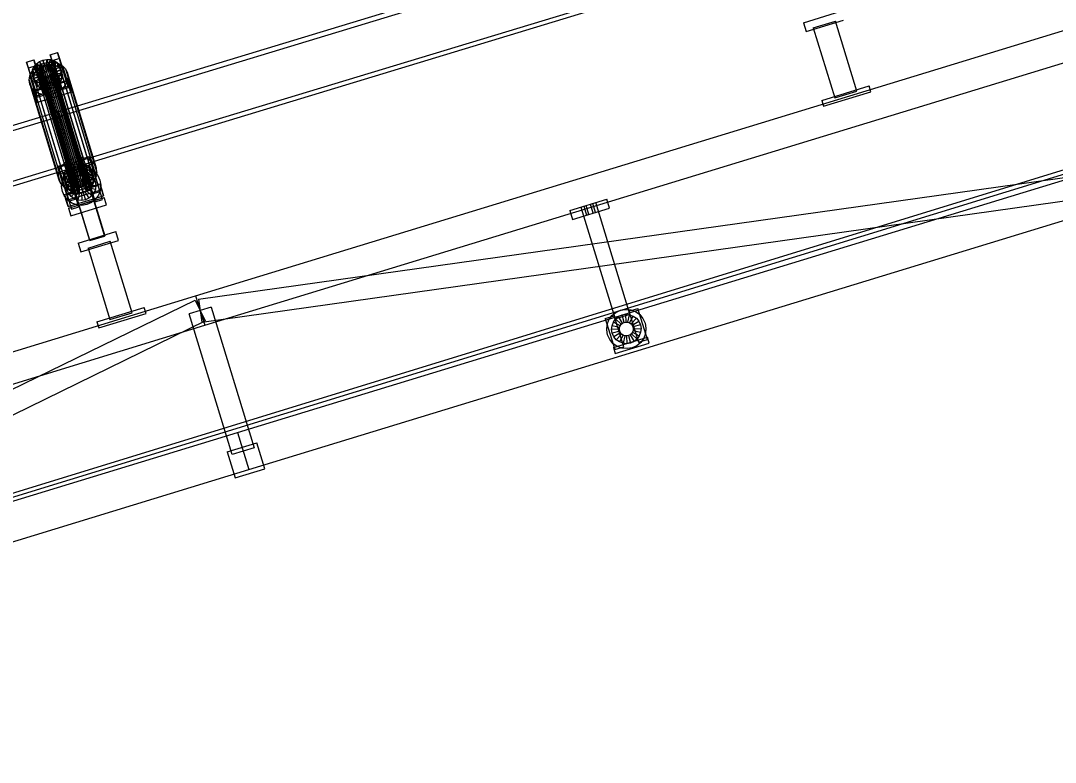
# Model space of a CAD drawing. Header units: millimetres. Extents: x -1970 to 34302, y -65268 to 6837.
# Drawn here: x 19881 to 21219, y 971 to 1930 of the extents above; entities that cross this region are included whole.
import ezdxf

# ---------------------------------------------------------------- set-up
doc = ezdxf.new("R2010")
doc.units = ezdxf.units.MM
doc.layers.add('COTAS_P', color=1, linetype='Continuous', lineweight=0)
doc.layers.add('lateral_C02', color=7, linetype='Continuous', lineweight=0)
doc.dimstyles.new('R19_100', dxfattribs={"dimtxt": 250, "dimasz": 150, "dimexe": 150, "dimexo": 80, "dimgap": 100, "dimtad": 1, "dimtih": 1, "dimtoh": 1, "dimdsep": 46, "dimcen": 0.09, "dimadec": 0, "dimazin": 0, "dimtfac": 1, "dimtdec": 4, "dimtofl": 0, "dimtmove": 0, "dimatfit": 3, "dimfxl": 1, "dimtolj": 1, "dimtzin": 0, "dimarcsym": 0})

# ---------------------------------------------------------------- blocks, each defined once
blk = doc.blocks.new('*D3')
at = {"layer": 'COTAS_P', "color": 0, "lineweight": -2, "transparency": 16777216}
for p, q in [((25334.8, 3271.6), (25051.3, 4199.2)), ((16158.2, 1324.5), (24951.7, 4011.9)), ((16254.4, 496.5), (15970.9, 1424.2))]:
    blk.add_line(p, q, dxfattribs=at)
at = {"layer": 'COTAS_P', "color": 0, "transparency": 16777216}
for points in [[(24944.4, 4035.8), (24959, 3988), (25095.1, 4055.8)], [(16150.9, 1348.5), (16165.5, 1300.6), (16014.7, 1280.7)]]:
    blk.add_solid(points, dxfattribs=at)
at = {"layer": 'Defpoints', "color": 0, "transparency": 16777216}
for p in [(25095.1, 4055.8), (25358.2, 3195.1), (16277.8, 420)]:
    blk.add_point(p, dxfattribs=at)

msp = doc.modelspace()

# ---------------------------------------------------------------- linework, layer by layer
at = {"layer": 'lateral_C02'}
for p, q in [((16335.427, 232.465), (25411.088, 3023.01)), ((16336.897, 227.686), (25412.557, 3018.231)), ((20868.033, 2097.526), (19930.334, 1812.705)), ((19932.078, 1806.964), (20869.777, 2091.785)), ((19950.338, 1746.847), (20888.037, 2031.668)), ((20889.781, 2025.927), (19952.082, 1741.106)), ((20893.255, 1927.651), (20941.837, 1942.498)), ((20893.255, 1927.651), (20896.763, 1916.175)), ((20896.763, 1916.175), (20945.345, 1931.022)), ((20906.124, 1921.127), (20934.814, 1929.895)), ((20962.543, 1839.163), (20934.814, 1929.895)), ((20107.498, 1574.717), (21255.102, 1925.435)), ((20906.124, 1921.127), (20933.852, 1830.396)), ((19919.452, 1886.216), (19929.015, 1889.138)), ((19929.015, 1889.138), (19931.349, 1881.455)), ((19940.538, 1851.545), (19929.015, 1889.138)), ((20119.188, 1536.463), (21266.793, 1887.182)), ((19888.849, 1876.863), (19898.412, 1879.786)), ((19891.183, 1869.18), (19888.849, 1876.863)), ((19888.849, 1876.863), (19900.372, 1839.27)), ((19898.412, 1879.786), (19900.746, 1872.102)), ((19909.935, 1842.193), (19898.412, 1879.786)), ((19898.547, 1871.034), (19901.585, 1874.549)), ((19899.861, 1869.174), (19905.111, 1872.951)), ((19901.585, 1874.549), (19905.512, 1877.375)), ((19908.446, 1869.228), (19901.585, 1874.549)), ((19901.585, 1874.549), (19903.585, 1867.963)), ((19905.111, 1872.951), (19911.19, 1875.55)), ((19905.111, 1872.951), (19942.618, 1749.467)), ((19905.512, 1877.375), (19910.059, 1879.319)), ((19910.306, 1870.566), (19905.512, 1877.375)), ((19905.512, 1877.375), (19907.512, 1870.789)), ((19910.059, 1879.319), (19914.917, 1880.249)), ((19912.46, 1871.487), (19910.059, 1879.319)), ((19910.059, 1879.319), (19912.059, 1872.733)), ((19911.19, 1875.55), (19917.684, 1876.794)), ((19911.19, 1875.55), (19948.697, 1752.066)), ((19916.918, 1873.663), (19912.059, 1872.733)), ((19912.126, 1872.585), (19914.427, 1873.026)), ((19914.427, 1873.026), (19916.719, 1872.956)), ((19914.427, 1873.026), (19957.936, 1729.784)), ((19914.761, 1871.928), (19914.917, 1880.249)), ((19914.917, 1880.249), (19919.755, 1880.102)), ((19914.917, 1880.249), (19916.918, 1873.663)), ((19916.719, 1872.956), (19918.845, 1872.38)), ((19916.719, 1872.956), (19960.228, 1729.714)), ((19916.918, 1873.663), (19916.761, 1865.342)), ((19921.756, 1873.516), (19916.918, 1873.663)), ((19917.053, 1871.858), (19919.755, 1880.102)), ((19917.684, 1876.794), (19924.152, 1876.597)), ((19917.684, 1876.794), (19955.192, 1753.31)), ((19921.756, 1873.516), (19919.053, 1865.272)), ((19919.179, 1871.283), (19924.243, 1878.887)), ((19921.786, 1878.532), (19919.452, 1886.216)), ((19919.452, 1886.216), (19930.975, 1848.623)), ((19919.755, 1880.102), (19924.243, 1878.887)), ((19919.755, 1880.102), (19921.756, 1873.516)), ((19920.994, 1870.241), (19928.076, 1876.688)), ((19926.244, 1872.301), (19921.756, 1873.516)), ((19931.349, 1881.455), (19921.786, 1878.532)), ((19933.309, 1840.939), (19921.786, 1878.532)), ((19922.375, 1868.804), (19930.991, 1873.654)), ((19924.152, 1876.597), (19930.152, 1874.973)), ((19924.152, 1876.597), (19961.66, 1753.113)), ((19924.243, 1878.887), (19928.076, 1876.688)), ((19924.243, 1878.887), (19926.244, 1872.301)), ((19928.076, 1876.688), (19930.991, 1873.654)), ((19928.076, 1876.688), (19930.076, 1870.102)), ((19930.152, 1874.973), (19935.275, 1872.033)), ((19930.152, 1874.973), (19967.66, 1751.489)), ((19930.991, 1873.654), (19932.791, 1869.992)), ((19930.991, 1873.654), (19932.991, 1867.068)), ((19931.349, 1881.455), (19942.872, 1843.862)), ((19900.746, 1872.102), (19891.183, 1869.18)), ((19902.706, 1831.587), (19891.183, 1869.18)), ((19893.202, 1859.175), (19895.799, 1864.475)), ((19895.799, 1864.475), (19899.861, 1869.174)), ((19895.799, 1864.475), (19933.307, 1740.991)), ((19895.888, 1862.926), (19896.604, 1867.07)), ((19905.747, 1863.722), (19895.888, 1862.926)), ((19895.888, 1862.926), (19897.889, 1856.34)), ((19896.45, 1858.886), (19895.888, 1862.926)), ((19906.013, 1861.808), (19896.45, 1858.886)), ((19896.604, 1867.07), (19898.547, 1871.034)), ((19906.086, 1865.685), (19896.604, 1867.07)), ((19896.604, 1867.07), (19898.604, 1860.484)), ((19898.604, 1860.484), (19897.889, 1856.34)), ((19906.866, 1860.073), (19898.249, 1855.223)), ((19907.006, 1867.563), (19898.547, 1871.034)), ((19898.547, 1871.034), (19900.547, 1864.448)), ((19900.547, 1864.448), (19898.604, 1860.484)), ((19898.604, 1860.484), (19908.086, 1859.099)), ((19899.861, 1869.174), (19937.369, 1745.69)), ((19903.585, 1867.963), (19900.547, 1864.448)), ((19900.547, 1864.448), (19909.007, 1860.977)), ((19900.746, 1872.102), (19912.269, 1834.509)), ((19907.512, 1870.789), (19903.585, 1867.963)), ((19903.585, 1867.963), (19910.446, 1862.642)), ((19905.414, 1864.82), (19905.753, 1866.783)), ((19905.68, 1862.906), (19905.414, 1864.82)), ((19905.414, 1864.82), (19948.923, 1721.578)), ((19906.532, 1861.171), (19905.68, 1862.906)), ((19905.68, 1862.906), (19949.189, 1719.664)), ((19906.086, 1865.685), (19905.747, 1863.722)), ((19907.748, 1857.136), (19905.747, 1863.722)), ((19905.747, 1863.722), (19906.013, 1861.808)), ((19905.753, 1866.783), (19906.673, 1868.66)), ((19905.753, 1866.783), (19949.261, 1723.541)), ((19908.014, 1855.222), (19906.013, 1861.808)), ((19906.013, 1861.808), (19906.866, 1860.073)), ((19907.006, 1867.563), (19906.086, 1865.685)), ((19908.086, 1859.099), (19906.086, 1865.685)), ((19907.913, 1859.734), (19906.532, 1861.171)), ((19906.532, 1861.171), (19950.041, 1717.93)), ((19906.673, 1868.66), (19908.112, 1870.325)), ((19906.673, 1868.66), (19950.182, 1725.419)), ((19908.866, 1853.488), (19906.866, 1860.073)), ((19906.866, 1860.073), (19908.247, 1858.636)), ((19908.446, 1869.228), (19907.006, 1867.563)), ((19909.007, 1860.977), (19907.006, 1867.563)), ((19912.059, 1872.733), (19907.512, 1870.789)), ((19907.512, 1870.789), (19912.306, 1863.98)), ((19909.728, 1858.692), (19907.913, 1859.734)), ((19907.913, 1859.734), (19951.422, 1716.492)), ((19908.086, 1859.099), (19909.007, 1860.977)), ((19908.112, 1870.325), (19909.972, 1871.664)), ((19908.112, 1870.325), (19951.621, 1727.084)), ((19910.306, 1870.566), (19908.446, 1869.228)), ((19910.446, 1862.642), (19908.446, 1869.228)), ((19909.007, 1860.977), (19910.446, 1862.642)), ((19909.972, 1871.664), (19912.126, 1872.585)), ((19909.972, 1871.664), (19953.481, 1728.423)), ((19912.46, 1871.487), (19910.306, 1870.566)), ((19912.306, 1863.98), (19910.306, 1870.566)), ((19910.446, 1862.642), (19912.306, 1863.98)), ((19912.059, 1872.733), (19914.46, 1864.901)), ((19912.126, 1872.585), (19955.635, 1729.343)), ((19912.306, 1863.98), (19914.46, 1864.901)), ((19914.761, 1871.928), (19912.46, 1871.487)), ((19914.46, 1864.901), (19912.46, 1871.487)), ((19914.46, 1864.901), (19916.761, 1865.342)), ((19917.053, 1871.858), (19914.761, 1871.928)), ((19916.761, 1865.342), (19914.761, 1871.928)), ((19916.761, 1865.342), (19919.053, 1865.272)), ((19919.179, 1871.283), (19917.053, 1871.858)), ((19919.053, 1865.272), (19917.053, 1871.858)), ((19920.461, 1860.747), (19918.601, 1859.409)), ((19918.845, 1872.38), (19920.66, 1871.339)), ((19918.845, 1872.38), (19962.354, 1729.139)), ((19918.935, 1858.311), (19920.795, 1859.649)), ((19919.053, 1865.272), (19921.179, 1864.697)), ((19920.994, 1870.241), (19919.179, 1871.283)), ((19921.179, 1864.697), (19919.179, 1871.283)), ((19921.901, 1862.412), (19920.461, 1860.747)), ((19920.461, 1860.747), (19963.97, 1717.506)), ((19920.66, 1871.339), (19922.041, 1869.901)), ((19920.66, 1871.339), (19964.169, 1728.097)), ((19920.795, 1859.649), (19922.234, 1861.314)), ((19920.795, 1859.649), (19927.656, 1854.328)), ((19922.795, 1853.064), (19920.795, 1859.649)), ((19922.375, 1868.804), (19920.994, 1870.241)), ((19922.994, 1863.655), (19920.994, 1870.241)), ((19926.244, 1872.301), (19921.179, 1864.697)), ((19921.179, 1864.697), (19922.994, 1863.655)), ((19922.821, 1864.29), (19921.901, 1862.412)), ((19921.901, 1862.412), (19965.409, 1719.171)), ((19922.041, 1869.901), (19922.894, 1868.167)), ((19922.041, 1869.901), (19965.55, 1726.66)), ((19922.234, 1861.314), (19923.154, 1863.192)), ((19922.234, 1861.314), (19930.694, 1857.843)), ((19924.234, 1854.729), (19922.234, 1861.314)), ((19923.227, 1867.069), (19922.375, 1868.804)), ((19924.375, 1862.218), (19922.375, 1868.804)), ((19923.16, 1866.253), (19922.821, 1864.29)), ((19922.821, 1864.29), (19966.33, 1721.048)), ((19922.894, 1868.167), (19923.16, 1866.253)), ((19966.403, 1724.925), (19922.894, 1868.167)), ((19930.076, 1870.102), (19922.994, 1863.655)), ((19922.994, 1863.655), (19924.375, 1862.218)), ((19923.154, 1863.192), (19923.493, 1865.155)), ((19923.154, 1863.192), (19932.637, 1861.807)), ((19925.155, 1856.606), (19923.154, 1863.192)), ((19923.16, 1866.253), (19966.669, 1723.011)), ((19932.791, 1869.992), (19923.227, 1867.069)), ((19923.227, 1867.069), (19925.228, 1860.483)), ((19923.493, 1865.155), (19923.227, 1867.069)), ((19923.493, 1865.155), (19933.352, 1865.951)), ((19925.494, 1858.569), (19923.493, 1865.155)), ((19932.991, 1867.068), (19924.375, 1862.218)), ((19924.375, 1862.218), (19925.228, 1860.483)), ((19925.228, 1860.483), (19934.791, 1863.406)), ((19925.228, 1860.483), (19925.494, 1858.569)), ((19930.076, 1870.102), (19926.244, 1872.301)), ((19932.991, 1867.068), (19930.076, 1870.102)), ((19932.637, 1861.807), (19930.694, 1857.843)), ((19933.352, 1865.951), (19932.637, 1861.807)), ((19932.637, 1861.807), (19934.637, 1855.222)), ((19934.791, 1863.406), (19932.791, 1869.992)), ((19932.791, 1869.992), (19933.352, 1865.951)), ((19934.791, 1863.406), (19932.991, 1867.068)), ((19933.352, 1865.951), (19935.352, 1859.365)), ((19935.352, 1859.365), (19934.791, 1863.406)), ((19935.275, 1872.033), (19939.172, 1867.977)), ((19935.275, 1872.033), (19972.783, 1748.549)), ((19939.172, 1867.977), (19941.578, 1863.081)), ((19939.172, 1867.977), (19976.68, 1744.493)), ((19941.578, 1863.081), (19942.329, 1857.679)), ((19979.086, 1739.597), (19941.578, 1863.081)), ((19892.246, 1853.636), (19893.202, 1859.175)), ((19892.996, 1848.234), (19892.246, 1853.636)), ((19892.246, 1853.636), (19929.754, 1730.152)), ((19895.402, 1843.338), (19892.996, 1848.234)), ((19892.996, 1848.234), (19930.504, 1724.75)), ((19893.202, 1859.175), (19930.71, 1735.691)), ((19896.45, 1858.886), (19898.45, 1852.3)), ((19898.249, 1855.223), (19896.45, 1858.886)), ((19897.023, 1839.96), (19942.927, 1853.988)), ((19897.889, 1856.34), (19907.748, 1857.136)), ((19897.889, 1856.34), (19898.45, 1852.3)), ((19898.249, 1855.223), (19900.25, 1848.638)), ((19901.165, 1852.189), (19898.249, 1855.223)), ((19898.45, 1852.3), (19908.014, 1855.222)), ((19898.45, 1852.3), (19900.25, 1848.638)), ((19945.261, 1846.305), (19899.357, 1832.276)), ((19900.25, 1848.638), (19908.866, 1853.488)), ((19900.25, 1848.638), (19903.165, 1845.603)), ((19908.247, 1858.636), (19901.165, 1852.189)), ((19901.165, 1852.189), (19903.165, 1845.603)), ((19904.997, 1849.99), (19901.165, 1852.189)), ((19903.165, 1845.603), (19910.247, 1852.05)), ((19910.062, 1857.594), (19904.997, 1849.99)), ((19904.997, 1849.99), (19906.997, 1843.404)), ((19909.485, 1848.775), (19904.997, 1849.99)), ((19906.997, 1843.404), (19912.062, 1851.009)), ((19907.748, 1857.136), (19908.086, 1859.099)), ((19908.014, 1855.222), (19907.748, 1857.136)), ((19908.866, 1853.488), (19908.014, 1855.222)), ((19910.247, 1852.05), (19908.247, 1858.636)), ((19908.247, 1858.636), (19910.062, 1857.594)), ((19910.247, 1852.05), (19908.866, 1853.488)), ((19912.188, 1857.019), (19909.485, 1848.775)), ((19909.485, 1848.775), (19911.486, 1842.189)), ((19914.323, 1848.628), (19909.485, 1848.775)), ((19911.854, 1858.117), (19909.728, 1858.692)), ((19909.728, 1858.692), (19953.237, 1715.451)), ((19912.062, 1851.009), (19910.062, 1857.594)), ((19910.062, 1857.594), (19912.188, 1857.019)), ((19912.062, 1851.009), (19910.247, 1852.05)), ((19911.486, 1842.189), (19914.188, 1850.433)), ((19914.146, 1858.047), (19911.854, 1858.117)), ((19911.854, 1858.117), (19955.363, 1714.875)), ((19914.188, 1850.433), (19912.062, 1851.009)), ((19914.188, 1850.433), (19912.188, 1857.019)), ((19912.188, 1857.019), (19914.48, 1856.949)), ((19916.447, 1858.488), (19914.146, 1858.047)), ((19914.146, 1858.047), (19957.655, 1714.806)), ((19916.48, 1850.363), (19914.188, 1850.433)), ((19914.48, 1856.949), (19914.323, 1848.628)), ((19919.181, 1849.558), (19914.323, 1848.628)), ((19914.323, 1848.628), (19916.324, 1842.042)), ((19914.48, 1856.949), (19916.781, 1857.39)), ((19916.48, 1850.363), (19914.48, 1856.949)), ((19916.324, 1842.042), (19916.48, 1850.363)), ((19918.601, 1859.409), (19916.447, 1858.488)), ((19916.447, 1858.488), (19959.956, 1715.246)), ((19918.781, 1850.804), (19916.48, 1850.363)), ((19916.781, 1857.39), (19918.935, 1858.311)), ((19916.781, 1857.39), (19919.181, 1849.558)), ((19918.781, 1850.804), (19916.781, 1857.39)), ((19918.601, 1859.409), (19962.11, 1716.167)), ((19920.935, 1851.725), (19918.781, 1850.804)), ((19921.182, 1842.972), (19918.781, 1850.804)), ((19918.935, 1858.311), (19923.729, 1851.502)), ((19920.935, 1851.725), (19918.935, 1858.311)), ((19923.729, 1851.502), (19919.181, 1849.558)), ((19919.181, 1849.558), (19921.182, 1842.972)), ((19922.795, 1853.064), (19920.935, 1851.725)), ((19925.729, 1844.917), (19920.935, 1851.725)), ((19924.234, 1854.729), (19922.795, 1853.064)), ((19929.656, 1847.742), (19922.795, 1853.064)), ((19927.656, 1854.328), (19923.729, 1851.502)), ((19923.729, 1851.502), (19925.729, 1844.917)), ((19925.155, 1856.606), (19924.234, 1854.729)), ((19932.694, 1851.257), (19924.234, 1854.729)), ((19925.494, 1858.569), (19925.155, 1856.606)), ((19934.637, 1855.222), (19925.155, 1856.606)), ((19935.352, 1859.365), (19925.494, 1858.569)), ((19925.729, 1844.917), (19929.656, 1847.742)), ((19930.694, 1857.843), (19927.656, 1854.328)), ((19927.656, 1854.328), (19929.656, 1847.742)), ((19929.656, 1847.742), (19932.694, 1851.257)), ((19930.694, 1857.843), (19932.694, 1851.257)), ((19940.538, 1851.545), (19930.975, 1848.623)), ((19930.975, 1848.623), (19933.309, 1840.939)), ((19932.694, 1851.257), (19934.637, 1855.222)), ((19934.637, 1855.222), (19935.352, 1859.365)), ((19938.775, 1846.84), (19934.714, 1842.141)), ((19941.373, 1852.14), (19938.775, 1846.84)), ((19938.775, 1846.84), (19976.283, 1723.356)), ((19942.872, 1843.862), (19940.538, 1851.545)), ((19942.329, 1857.679), (19941.373, 1852.14)), ((19941.373, 1852.14), (19978.88, 1728.656)), ((19942.329, 1857.679), (19979.836, 1734.195)), ((19942.927, 1853.988), (19945.261, 1846.305)), ((19945.328, 1846.157), (19942.927, 1853.988)), ((19945.261, 1846.305), (19947.662, 1838.473)), ((19899.3, 1839.282), (19895.402, 1843.338)), ((19895.402, 1843.338), (19932.91, 1719.854)), ((19899.357, 1832.276), (19897.023, 1839.96)), ((19897.023, 1839.96), (19899.424, 1832.128)), ((19904.423, 1836.342), (19899.3, 1839.282)), ((19899.3, 1839.282), (19936.807, 1715.798)), ((19945.328, 1846.157), (19899.424, 1832.128)), ((19909.935, 1842.193), (19900.372, 1839.27)), ((19900.372, 1839.27), (19902.706, 1831.587)), ((19901.757, 1824.444), (19947.662, 1838.473)), ((19902.706, 1831.587), (19912.269, 1834.509)), ((19903.165, 1845.603), (19906.997, 1843.404)), ((19910.423, 1834.718), (19904.423, 1836.342)), ((19904.423, 1836.342), (19941.93, 1712.858)), ((19906.997, 1843.404), (19911.486, 1842.189)), ((19912.269, 1834.509), (19909.935, 1842.193)), ((19916.89, 1834.521), (19910.423, 1834.718)), ((19910.423, 1834.718), (19947.93, 1711.234)), ((19911.486, 1842.189), (19916.324, 1842.042)), ((19911.541, 1840.331), (19930.668, 1846.177)), ((19911.616, 1840.088), (19911.541, 1840.331)), ((19970.762, 1646.564), (19911.541, 1840.331)), ((19930.742, 1845.933), (19911.616, 1840.088)), ((19970.836, 1646.321), (19911.616, 1840.088)), ((19916.324, 1842.042), (19921.182, 1842.972)), ((19923.385, 1835.765), (19916.89, 1834.521)), ((19916.89, 1834.521), (19954.398, 1711.037)), ((19921.182, 1842.972), (19925.729, 1844.917)), ((19929.464, 1838.364), (19923.385, 1835.765)), ((19923.385, 1835.765), (19960.893, 1712.281)), ((19934.714, 1842.141), (19929.464, 1838.364)), ((19929.464, 1838.364), (19966.972, 1714.88)), ((19930.668, 1846.177), (19930.742, 1845.933)), ((19989.889, 1652.41), (19930.668, 1846.177)), ((19930.742, 1845.933), (19989.963, 1652.166)), ((19933.309, 1840.939), (19942.872, 1843.862)), ((19934.714, 1842.141), (19972.221, 1718.658)), ((19947.662, 1838.473), (19945.328, 1846.157)), ((20917.01, 1827.34), (20978.216, 1846.045)), ((20919.348, 1819.689), (20980.554, 1838.394)), ((20933.852, 1830.396), (20962.543, 1839.163)), ((20980.554, 1838.394), (20978.216, 1846.045)), ((19901.757, 1824.444), (19899.357, 1832.276)), ((19899.424, 1832.128), (19901.757, 1824.444)), ((20917.01, 1827.34), (20919.348, 1819.689)), ((19930.334, 1812.705), (18992.635, 1527.884)), ((18994.379, 1522.142), (19932.078, 1806.964)), ((19950.338, 1746.847), (19930.334, 1812.705)), ((19930.334, 1812.705), (19932.078, 1806.964)), ((19932.078, 1806.964), (19952.082, 1741.106)), ((19955.192, 1753.31), (19948.697, 1752.066)), ((19961.66, 1753.113), (19955.192, 1753.31)), ((19960.293, 1751.755), (19969.857, 1754.678)), ((19967.66, 1751.489), (19961.66, 1753.113)), ((19969.857, 1754.678), (19972.19, 1746.994)), ((19981.38, 1717.085), (19969.857, 1754.678)), ((19012.639, 1462.025), (19950.338, 1746.847)), ((19952.082, 1741.106), (19014.383, 1456.284)), ((19929.691, 1742.403), (19939.254, 1745.325)), ((19932.024, 1734.719), (19929.691, 1742.403)), ((19929.691, 1742.403), (19941.214, 1704.81)), ((19933.307, 1740.991), (19930.71, 1735.691)), ((19937.369, 1745.69), (19933.307, 1740.991)), ((19942.618, 1749.467), (19937.369, 1745.69)), ((19939.254, 1745.325), (19941.588, 1737.642)), ((19950.777, 1707.733), (19939.254, 1745.325)), ((19939.388, 1736.574), (19942.426, 1740.089)), ((19942.426, 1740.089), (19946.353, 1742.915)), ((19949.287, 1734.767), (19942.426, 1740.089)), ((19942.426, 1740.089), (19944.427, 1733.503)), ((19948.697, 1752.066), (19942.618, 1749.467)), ((19946.048, 1738.356), (19952.082, 1741.105)), ((19946.353, 1742.915), (19950.901, 1744.859)), ((19951.147, 1736.106), (19946.353, 1742.915)), ((19946.353, 1742.915), (19948.354, 1736.329)), ((19950.901, 1744.859), (19955.759, 1745.789)), ((19953.301, 1737.027), (19950.901, 1744.859)), ((19950.901, 1744.859), (19952.901, 1738.273)), ((19952.082, 1741.105), (19958.622, 1742.199)), ((19957.759, 1739.203), (19952.901, 1738.273)), ((19955.603, 1737.468), (19955.759, 1745.789)), ((19955.759, 1745.789), (19960.597, 1745.642)), ((19955.759, 1745.789), (19957.759, 1739.203)), ((19957.759, 1739.203), (19957.603, 1730.882)), ((19962.597, 1739.056), (19957.759, 1739.203)), ((19957.894, 1737.398), (19960.597, 1745.642)), ((19958.622, 1742.199), (19965.222, 1741.563)), ((19960.02, 1736.822), (19965.085, 1744.427)), ((19962.627, 1744.072), (19960.293, 1751.755)), ((19960.293, 1751.755), (19971.816, 1714.162)), ((19960.597, 1745.642), (19965.085, 1744.427)), ((19960.597, 1745.642), (19962.597, 1739.056)), ((19961.835, 1735.781), (19968.917, 1742.228)), ((19972.19, 1746.994), (19962.627, 1744.072)), ((19974.15, 1706.479), (19962.627, 1744.072)), ((19963.216, 1734.343), (19971.833, 1739.193)), ((19963.303, 1742.025), (19972.867, 1744.948)), ((19963.303, 1742.025), (19977.332, 1696.121)), ((19965.085, 1744.427), (19968.917, 1742.228)), ((19965.085, 1744.427), (19967.085, 1737.841)), ((19965.222, 1741.563), (19971.433, 1739.24)), ((19972.783, 1748.549), (19967.66, 1751.489)), ((19968.917, 1742.228), (19971.833, 1739.193)), ((19968.917, 1742.228), (19970.918, 1735.642)), ((19971.433, 1739.24), (19976.83, 1735.389)), ((19971.833, 1739.193), (19973.632, 1735.531)), ((19971.833, 1739.193), (19973.833, 1732.608)), ((19972.19, 1746.994), (19983.714, 1709.402)), ((19976.68, 1744.493), (19972.783, 1748.549)), ((19986.895, 1699.044), (19972.867, 1744.948)), ((19979.086, 1739.597), (19976.68, 1744.493)), ((19979.836, 1734.195), (19979.086, 1739.597)), ((20111.256, 1570.444), (21314.391, 1739.459)), ((20161.567, 1397.794), (21309.171, 1748.513)), ((19930.71, 1735.691), (19929.754, 1730.152)), ((19929.754, 1730.152), (19930.504, 1724.75)), ((19941.588, 1737.642), (19932.024, 1734.719)), ((19943.547, 1697.126), (19932.024, 1734.719)), ((19932.7, 1732.673), (19942.264, 1735.595)), ((19932.7, 1732.673), (19946.729, 1686.768)), ((19934.757, 1722.531), (19937.08, 1728.742)), ((19936.73, 1728.466), (19937.445, 1732.609)), ((19946.589, 1729.262), (19936.73, 1728.466)), ((19936.73, 1728.466), (19938.73, 1721.88)), ((19937.291, 1724.425), (19936.73, 1728.466)), ((19937.08, 1728.742), (19940.931, 1734.139)), ((19946.855, 1727.348), (19937.291, 1724.425)), ((19937.445, 1732.609), (19939.388, 1736.574)), ((19946.928, 1731.225), (19937.445, 1732.609)), ((19937.445, 1732.609), (19939.446, 1726.024)), ((19939.446, 1726.024), (19938.73, 1721.88)), ((19947.848, 1733.102), (19939.388, 1736.574)), ((19939.388, 1736.574), (19941.389, 1729.988)), ((19941.389, 1729.988), (19939.446, 1726.024)), ((19939.446, 1726.024), (19948.928, 1724.639)), ((19940.931, 1734.139), (19946.048, 1738.356)), ((19944.427, 1733.503), (19941.389, 1729.988)), ((19941.389, 1729.988), (19949.848, 1726.517)), ((19941.588, 1737.642), (19953.111, 1700.049)), ((19956.292, 1689.691), (19942.264, 1735.595)), ((19942.731, 1725.736), (19945.611, 1729.774)), ((19948.354, 1736.329), (19944.427, 1733.503)), ((19944.427, 1733.503), (19951.288, 1728.182)), ((19945.611, 1729.774), (19949.439, 1732.929)), ((19952.924, 1722.953), (19945.611, 1729.774)), ((19946.928, 1731.225), (19946.589, 1729.262)), ((19948.589, 1722.676), (19946.589, 1729.262)), ((19946.589, 1729.262), (19946.855, 1727.348)), ((19948.855, 1720.762), (19946.855, 1727.348)), ((19946.855, 1727.348), (19947.707, 1725.613)), ((19947.848, 1733.102), (19946.928, 1731.225)), ((19948.928, 1724.639), (19946.928, 1731.225)), ((19949.287, 1734.767), (19947.848, 1733.102)), ((19949.848, 1726.517), (19947.848, 1733.102)), ((19952.901, 1738.273), (19948.354, 1736.329)), ((19948.354, 1736.329), (19953.148, 1729.52)), ((19948.928, 1724.639), (19949.848, 1726.517)), ((19951.147, 1736.106), (19949.287, 1734.767)), ((19951.288, 1728.182), (19949.287, 1734.767)), ((19949.439, 1732.929), (19953.952, 1734.985)), ((19954.737, 1724.447), (19949.439, 1732.929)), ((19949.848, 1726.517), (19951.288, 1728.182)), ((19951.621, 1727.084), (19950.182, 1725.419)), ((19953.301, 1737.027), (19951.147, 1736.106)), ((19953.148, 1729.52), (19951.147, 1736.106)), ((19951.288, 1728.182), (19953.148, 1729.52)), ((19953.481, 1728.423), (19951.621, 1727.084)), ((19952.901, 1738.273), (19955.302, 1730.441)), ((19953.148, 1729.52), (19955.302, 1730.441)), ((19955.603, 1737.468), (19953.301, 1737.027)), ((19955.302, 1730.441), (19953.301, 1737.027)), ((19955.635, 1729.343), (19953.481, 1728.423)), ((19953.952, 1734.985), (19958.845, 1735.803)), ((19956.875, 1725.422), (19953.952, 1734.985)), ((19955.302, 1730.441), (19957.603, 1730.882)), ((19957.894, 1737.398), (19955.603, 1737.468)), ((19957.603, 1730.882), (19955.603, 1737.468)), ((19957.936, 1729.784), (19955.635, 1729.343)), ((19956.875, 1725.422), (19959.192, 1725.809)), ((19957.603, 1730.882), (19959.895, 1730.812)), ((19960.02, 1736.822), (19957.894, 1737.398)), ((19959.895, 1730.812), (19957.894, 1737.398)), ((19960.228, 1729.714), (19957.936, 1729.784)), ((19959.192, 1725.809), (19958.845, 1735.803)), ((19958.845, 1735.803), (19963.782, 1735.327)), ((19959.192, 1725.809), (19961.531, 1725.584)), ((19962.597, 1739.056), (19959.895, 1730.812)), ((19959.895, 1730.812), (19962.021, 1730.237)), ((19961.835, 1735.781), (19960.02, 1736.822)), ((19962.021, 1730.237), (19960.02, 1736.822)), ((19962.354, 1729.139), (19960.228, 1729.714)), ((19961.531, 1725.584), (19963.782, 1735.327)), ((19961.636, 1725.189), (19963.076, 1726.854)), ((19963.216, 1734.343), (19961.835, 1735.781)), ((19963.836, 1729.195), (19961.835, 1735.781)), ((19967.085, 1737.841), (19962.021, 1730.237)), ((19962.021, 1730.237), (19963.836, 1729.195)), ((19964.169, 1728.097), (19962.354, 1729.139)), ((19967.085, 1737.841), (19962.597, 1739.056)), ((19963.076, 1726.854), (19963.996, 1728.732)), ((19963.076, 1726.854), (19971.536, 1723.383)), ((19965.076, 1720.268), (19963.076, 1726.854)), ((19964.069, 1732.609), (19963.216, 1734.343)), ((19965.217, 1727.758), (19963.216, 1734.343)), ((19963.732, 1724.761), (19968.427, 1733.59)), ((19963.782, 1735.327), (19968.427, 1733.59)), ((19970.918, 1735.642), (19963.836, 1729.195)), ((19963.836, 1729.195), (19965.217, 1727.758)), ((19963.996, 1728.732), (19964.335, 1730.695)), ((19963.996, 1728.732), (19973.478, 1727.347)), ((19965.996, 1722.146), (19963.996, 1728.732)), ((19973.632, 1735.531), (19964.069, 1732.609)), ((19964.069, 1732.609), (19966.069, 1726.023)), ((19964.335, 1730.695), (19964.069, 1732.609)), ((19965.55, 1726.66), (19964.169, 1728.097)), ((19964.335, 1730.695), (19974.194, 1731.491)), ((19966.335, 1724.109), (19964.335, 1730.695)), ((19973.833, 1732.608), (19965.217, 1727.758)), ((19965.217, 1727.758), (19966.069, 1726.023)), ((19966.403, 1724.925), (19965.55, 1726.66)), ((19965.644, 1723.396), (19972.465, 1730.709)), ((19966.069, 1726.023), (19975.633, 1728.945)), ((19966.069, 1726.023), (19966.335, 1724.109)), ((19970.918, 1735.642), (19967.085, 1737.841)), ((19967.138, 1721.583), (19975.62, 1726.881)), ((19968.427, 1733.59), (19972.465, 1730.709)), ((19973.833, 1732.608), (19970.918, 1735.642)), ((19973.478, 1727.347), (19971.536, 1723.383)), ((19972.465, 1730.709), (19975.62, 1726.881)), ((19974.194, 1731.491), (19973.478, 1727.347)), ((19973.478, 1727.347), (19975.479, 1720.761)), ((19975.633, 1728.945), (19973.632, 1735.531)), ((19973.632, 1735.531), (19974.194, 1731.491)), ((19975.633, 1728.945), (19973.833, 1732.608)), ((19974.194, 1731.491), (19976.194, 1724.905)), ((19975.62, 1726.881), (19977.676, 1722.368)), ((19976.194, 1724.905), (19975.633, 1728.945)), ((19976.283, 1723.356), (19978.88, 1728.656)), ((19976.83, 1735.389), (19981.047, 1730.272)), ((19978.88, 1728.656), (19979.836, 1734.195)), ((19981.047, 1730.272), (19983.796, 1724.238)), ((19930.504, 1724.75), (19932.91, 1719.854)), ((19932.91, 1719.854), (19936.807, 1715.798)), ((19934.121, 1715.931), (19934.757, 1722.531)), ((19935.215, 1709.391), (19934.121, 1715.931)), ((19936.807, 1715.798), (19941.93, 1712.858)), ((19937.291, 1724.425), (19939.292, 1717.839)), ((19939.091, 1720.763), (19937.291, 1724.425)), ((19937.865, 1705.499), (19983.769, 1719.528)), ((19938.73, 1721.88), (19948.589, 1722.676)), ((19938.73, 1721.88), (19939.292, 1717.839)), ((19947.707, 1725.613), (19939.091, 1720.763)), ((19939.091, 1720.763), (19941.092, 1714.177)), ((19942.006, 1717.729), (19939.091, 1720.763)), ((19939.292, 1717.839), (19948.855, 1720.762)), ((19939.292, 1717.839), (19941.092, 1714.177)), ((19940.517, 1716.154), (19940.993, 1721.091)), ((19950.511, 1716.501), (19940.517, 1716.154)), ((19941.335, 1711.261), (19940.517, 1716.154)), ((19940.993, 1721.091), (19942.731, 1725.736)), ((19950.736, 1718.84), (19940.993, 1721.091)), ((19941.092, 1714.177), (19949.708, 1719.027)), ((19941.092, 1714.177), (19944.007, 1711.143)), ((19950.898, 1714.184), (19941.335, 1711.261)), ((19941.93, 1712.858), (19947.93, 1711.234)), ((19949.088, 1724.176), (19942.006, 1717.729)), ((19942.006, 1717.729), (19944.007, 1711.143)), ((19945.839, 1715.53), (19942.006, 1717.729)), ((19951.559, 1721.041), (19942.731, 1725.736)), ((19944.007, 1711.143), (19951.089, 1717.59)), ((19950.903, 1723.134), (19945.839, 1715.53)), ((19945.839, 1715.53), (19947.839, 1708.944)), ((19950.327, 1714.315), (19945.839, 1715.53)), ((19949.708, 1719.027), (19947.707, 1725.613)), ((19947.707, 1725.613), (19949.088, 1724.176)), ((19947.839, 1708.944), (19952.904, 1716.548)), ((19948.589, 1722.676), (19948.928, 1724.639)), ((19948.855, 1720.762), (19948.589, 1722.676)), ((19949.708, 1719.027), (19948.855, 1720.762)), ((19949.261, 1723.541), (19948.923, 1721.578)), ((19948.923, 1721.578), (19949.189, 1719.664)), ((19951.089, 1717.59), (19949.088, 1724.176)), ((19949.088, 1724.176), (19950.903, 1723.134)), ((19949.189, 1719.664), (19950.041, 1717.93)), ((19950.182, 1725.419), (19949.261, 1723.541)), ((19951.089, 1717.59), (19949.708, 1719.027)), ((19950.041, 1717.93), (19951.422, 1716.492)), ((19953.029, 1722.559), (19950.327, 1714.315)), ((19950.327, 1714.315), (19952.327, 1707.729)), ((19955.165, 1714.168), (19950.327, 1714.315)), ((19950.511, 1716.501), (19950.736, 1718.84)), ((19950.898, 1714.184), (19950.511, 1716.501)), ((19950.736, 1718.84), (19951.559, 1721.041)), ((19951.873, 1712.046), (19950.898, 1714.184)), ((19952.904, 1716.548), (19950.903, 1723.134)), ((19950.903, 1723.134), (19953.029, 1722.559)), ((19952.904, 1716.548), (19951.089, 1717.59)), ((19951.422, 1716.492), (19953.237, 1715.451)), ((19951.559, 1721.041), (19952.924, 1722.953)), ((19952.327, 1707.729), (19955.03, 1715.973)), ((19955.03, 1715.973), (19952.904, 1716.548)), ((19952.924, 1722.953), (19954.737, 1724.447)), ((19955.03, 1715.973), (19953.029, 1722.559)), ((19953.029, 1722.559), (19955.321, 1722.489)), ((19953.237, 1715.451), (19955.363, 1714.875)), ((19954.737, 1724.447), (19956.875, 1725.422)), ((19957.322, 1715.903), (19955.03, 1715.973)), ((19955.321, 1722.489), (19955.165, 1714.168)), ((19960.023, 1715.098), (19955.165, 1714.168)), ((19955.165, 1714.168), (19957.165, 1707.582)), ((19955.321, 1722.489), (19957.622, 1722.93)), ((19957.322, 1715.903), (19955.321, 1722.489)), ((19955.363, 1714.875), (19957.655, 1714.806)), ((19957.165, 1707.582), (19957.322, 1715.903)), ((19959.623, 1716.344), (19957.322, 1715.903)), ((19957.622, 1722.93), (19959.776, 1723.851)), ((19957.622, 1722.93), (19960.023, 1715.098)), ((19959.623, 1716.344), (19957.622, 1722.93)), ((19957.655, 1714.806), (19959.956, 1715.246)), ((19961.777, 1717.265), (19959.623, 1716.344)), ((19962.023, 1708.512), (19959.623, 1716.344)), ((19959.776, 1723.851), (19961.636, 1725.189)), ((19959.776, 1723.851), (19964.57, 1717.042)), ((19961.777, 1717.265), (19959.776, 1723.851)), ((19959.956, 1715.246), (19962.11, 1716.167)), ((19964.57, 1717.042), (19960.023, 1715.098)), ((19960.023, 1715.098), (19962.023, 1708.512)), ((19960.893, 1712.281), (19966.972, 1714.88)), ((19961.531, 1725.584), (19963.732, 1724.761)), ((19961.636, 1725.189), (19968.497, 1719.868)), ((19963.637, 1718.603), (19961.636, 1725.189)), ((19963.637, 1718.603), (19961.777, 1717.265)), ((19966.571, 1710.456), (19961.777, 1717.265)), ((19962.11, 1716.167), (19963.97, 1717.506)), ((19965.076, 1720.268), (19963.637, 1718.603)), ((19970.498, 1713.282), (19963.637, 1718.603)), ((19963.732, 1724.761), (19965.644, 1723.396)), ((19963.97, 1717.506), (19965.409, 1719.171)), ((19968.497, 1719.868), (19964.57, 1717.042)), ((19964.57, 1717.042), (19966.571, 1710.456)), ((19965.996, 1722.146), (19965.076, 1720.268)), ((19973.536, 1716.797), (19965.076, 1720.268)), ((19965.409, 1719.171), (19966.33, 1721.048)), ((19965.644, 1723.396), (19967.138, 1721.583)), ((19966.335, 1724.109), (19965.996, 1722.146)), ((19975.479, 1720.761), (19965.996, 1722.146)), ((19967.452, 1712.588), (19966.087, 1710.676)), ((19966.33, 1721.048), (19966.669, 1723.011)), ((19976.194, 1724.905), (19966.335, 1724.109)), ((19966.669, 1723.011), (19966.403, 1724.925)), ((19966.571, 1710.456), (19970.498, 1713.282)), ((19966.972, 1714.88), (19972.221, 1718.658)), ((19967.138, 1721.583), (19968.113, 1719.445)), ((19968.275, 1714.789), (19967.452, 1712.588)), ((19967.452, 1712.588), (19976.281, 1707.893)), ((19977.676, 1722.368), (19968.113, 1719.445)), ((19968.113, 1719.445), (19968.5, 1717.128)), ((19968.5, 1717.128), (19968.275, 1714.789)), ((19968.275, 1714.789), (19978.018, 1712.538)), ((19971.536, 1723.383), (19968.497, 1719.868)), ((19968.497, 1719.868), (19970.498, 1713.282)), ((19968.5, 1717.128), (19978.494, 1717.475)), ((19970.498, 1713.282), (19973.536, 1716.797)), ((19971.536, 1723.383), (19973.536, 1716.797)), ((19981.38, 1717.085), (19971.816, 1714.162)), ((19971.816, 1714.162), (19974.15, 1706.479)), ((19972.221, 1718.658), (19976.283, 1723.356)), ((19973.536, 1716.797), (19975.479, 1720.761)), ((19975.479, 1720.761), (19976.194, 1724.905)), ((19978.018, 1712.538), (19976.281, 1707.893)), ((19977.676, 1722.368), (19978.494, 1717.475)), ((19978.494, 1717.475), (19978.018, 1712.538)), ((19983.714, 1709.402), (19981.38, 1717.085)), ((19983.769, 1719.528), (19986.103, 1711.845)), ((19986.169, 1711.696), (19983.769, 1719.528)), ((19983.796, 1724.238), (19984.89, 1717.698)), ((19984.89, 1717.698), (19984.254, 1711.098)), ((19937.964, 1703.357), (19935.215, 1709.391)), ((19940.198, 1697.816), (19937.865, 1705.499)), ((19937.865, 1705.499), (19940.265, 1697.668)), ((19942.181, 1698.24), (19937.964, 1703.357)), ((19986.103, 1711.845), (19940.198, 1697.816)), ((19986.169, 1711.696), (19940.265, 1697.668)), ((19950.777, 1707.733), (19941.214, 1704.81)), ((19941.214, 1704.81), (19943.547, 1697.126)), ((19943.391, 1706.748), (19941.335, 1711.261)), ((19942.599, 1689.984), (19988.503, 1704.013)), ((19943.276, 1687.804), (19989.18, 1701.833)), ((19951.873, 1712.046), (19943.391, 1706.748)), ((19946.546, 1702.92), (19943.391, 1706.748)), ((19943.547, 1697.126), (19953.111, 1700.049)), ((19944.007, 1711.143), (19947.839, 1708.944)), ((19953.367, 1710.233), (19946.546, 1702.92)), ((19950.584, 1700.039), (19946.546, 1702.92)), ((19947.839, 1708.944), (19952.327, 1707.729)), ((19947.93, 1711.234), (19954.398, 1711.037)), ((19955.279, 1708.868), (19950.584, 1700.039)), ((19955.229, 1698.302), (19950.584, 1700.039)), ((19953.111, 1700.049), (19950.777, 1707.733)), ((19953.367, 1710.233), (19951.873, 1712.046)), ((19952.299, 1706.146), (19971.425, 1711.992)), ((19952.542, 1705.352), (19952.299, 1706.146)), ((19970.449, 1646.769), (19952.299, 1706.146)), ((19952.327, 1707.729), (19957.165, 1707.582)), ((19971.668, 1711.198), (19952.542, 1705.352)), ((19970.691, 1645.975), (19952.542, 1705.352)), ((19955.279, 1708.868), (19953.367, 1710.233)), ((19954.398, 1711.037), (19960.893, 1712.281)), ((19957.48, 1708.045), (19955.229, 1698.302)), ((19957.48, 1708.045), (19955.279, 1708.868)), ((19957.165, 1707.582), (19962.023, 1708.512)), ((19959.819, 1707.82), (19957.48, 1708.045)), ((19962.136, 1708.207), (19959.819, 1707.82)), ((19959.819, 1707.82), (19960.167, 1697.826)), ((19962.023, 1708.512), (19966.571, 1710.456)), ((19964.274, 1709.182), (19962.136, 1708.207)), ((19962.136, 1708.207), (19965.059, 1698.644)), ((19966.087, 1710.676), (19964.274, 1709.182)), ((19964.274, 1709.182), (19969.572, 1700.7)), ((19969.572, 1700.7), (19965.059, 1698.644)), ((19966.087, 1710.676), (19973.4, 1703.855)), ((19973.4, 1703.855), (19969.572, 1700.7)), ((19971.425, 1711.992), (19971.668, 1711.198)), ((19989.575, 1652.616), (19971.425, 1711.992)), ((19971.668, 1711.198), (19989.818, 1651.821)), ((19978.08, 1699.49), (19972.963, 1695.273)), ((19976.281, 1707.893), (19973.4, 1703.855)), ((19974.15, 1706.479), (19983.714, 1709.402)), ((19977.332, 1696.121), (19986.895, 1699.044)), ((19981.931, 1704.887), (19978.08, 1699.49)), ((19984.254, 1711.098), (19981.931, 1704.887)), ((19986.103, 1711.845), (19988.503, 1704.013)), ((19988.503, 1704.013), (19986.169, 1711.696)), ((19992.102, 1692.27), (19989.18, 1701.833)), ((20115.429, 1540.736), (21318.565, 1709.75)), ((20176.18, 1349.978), (21323.785, 1700.696)), ((20591.406, 1684.96), (20639.223, 1699.573)), ((20642.73, 1688.097), (20639.223, 1699.573)), ((19942.599, 1689.984), (19940.198, 1697.816)), ((19940.265, 1697.668), (19942.599, 1689.984)), ((19947.578, 1694.389), (19942.181, 1698.24)), ((19943.276, 1687.804), (19946.198, 1678.241)), ((19946.198, 1678.241), (19992.102, 1692.27)), ((19946.729, 1686.768), (19956.292, 1689.691)), ((19953.789, 1692.066), (19947.578, 1694.389)), ((19960.389, 1691.43), (19953.789, 1692.066)), ((19960.167, 1697.826), (19955.229, 1698.302)), ((19975.791, 1697.741), (19956.664, 1691.896)), ((19970.576, 1646.374), (19956.664, 1691.896)), ((19965.059, 1698.644), (19960.167, 1697.826)), ((19966.929, 1692.524), (19960.389, 1691.43)), ((19972.963, 1695.273), (19966.929, 1692.524)), ((19975.791, 1697.741), (19989.703, 1652.22)), ((20594.913, 1673.484), (20642.73, 1688.097)), ((20605.751, 1689.344), (20624.878, 1695.189)), ((20605.751, 1689.344), (20649.851, 1545.044)), ((20609.576, 1690.513), (20612.445, 1691.39)), ((20609.576, 1690.513), (20613.084, 1679.037)), ((20612.445, 1691.39), (20618.183, 1693.144)), ((20615.953, 1679.914), (20612.445, 1691.39)), ((20618.183, 1693.144), (20621.052, 1694.02)), ((20621.691, 1681.668), (20618.183, 1693.144)), ((20624.56, 1682.544), (20621.052, 1694.02)), ((20668.977, 1550.889), (20624.878, 1695.189)), ((20591.406, 1684.96), (20594.913, 1673.484)), ((20615.953, 1679.914), (20613.084, 1679.037)), ((20615.953, 1679.914), (20621.691, 1681.668)), ((20621.691, 1681.668), (20624.56, 1682.544)), ((19955.556, 1642.83), (20004.138, 1657.677)), ((19959.063, 1631.354), (20007.645, 1646.201)), ((19989.575, 1652.616), (19970.449, 1646.769)), ((19970.449, 1646.769), (19970.691, 1645.975)), ((19989.703, 1652.22), (19970.576, 1646.374)), ((19970.691, 1645.975), (19989.818, 1651.821)), ((19989.889, 1652.41), (19970.762, 1646.564)), ((19970.762, 1646.564), (19970.836, 1646.321)), ((19970.836, 1646.321), (19989.963, 1652.166)), ((19989.818, 1651.821), (19989.575, 1652.616)), ((19989.963, 1652.166), (19989.889, 1652.41)), ((20007.645, 1646.201), (20004.138, 1657.677)), ((19955.556, 1642.83), (19959.063, 1631.354)), ((19968.425, 1636.306), (19997.115, 1645.074)), ((19968.425, 1636.306), (19996.642, 1543.975)), ((20025.332, 1552.743), (19997.115, 1645.074)), ((18959.893, 1223.998), (20107.498, 1574.717)), ((19014.695, 1036.65), (20106.769, 1569.073)), ((20106.769, 1569.073), (20119.916, 1542.107)), ((20107.498, 1574.717), (20119.188, 1536.463)), ((20111.256, 1570.444), (20115.429, 1540.736)), ((19979.8, 1540.92), (20041.005, 1559.624)), ((19982.138, 1533.269), (20043.343, 1551.974)), ((19996.642, 1543.975), (20025.332, 1552.743)), ((20043.343, 1551.974), (20041.005, 1559.624)), ((20127.688, 1559.974), (20098.998, 1551.206)), ((20127.688, 1559.974), (20183.218, 1378.27)), ((20645.808, 1549.034), (20650.925, 1553.251)), ((20650.925, 1553.251), (20656.959, 1556)), ((20656.959, 1556), (20663.499, 1557.093)), ((20663.499, 1557.093), (20670.099, 1556.457)), ((20667.808, 1554.715), (20679.284, 1558.222)), ((20667.808, 1554.715), (20680.083, 1514.548)), ((20670.099, 1556.457), (20676.309, 1554.134)), ((20676.309, 1554.134), (20681.707, 1550.283)), ((20691.559, 1518.056), (20679.284, 1558.222)), ((19027.842, 1009.685), (20119.916, 1542.107)), ((19979.8, 1540.92), (19982.138, 1533.269)), ((20154.528, 1369.502), (20098.998, 1551.206)), ((20637.205, 1545.362), (20648.681, 1548.869)), ((20637.205, 1545.362), (20649.481, 1505.196)), ((20639.634, 1537.425), (20641.957, 1543.636)), ((20641.957, 1543.636), (20645.808, 1549.034)), ((20645.87, 1535.985), (20647.607, 1540.631)), ((20647.607, 1540.631), (20650.488, 1544.668)), ((20656.436, 1535.935), (20647.607, 1540.631)), ((20660.957, 1508.703), (20648.681, 1548.869)), ((20649.851, 1545.044), (20668.977, 1550.889)), ((20650.488, 1544.668), (20654.316, 1547.823)), ((20657.801, 1537.847), (20650.488, 1544.668)), ((20654.316, 1547.823), (20658.829, 1549.879)), ((20659.614, 1539.342), (20654.316, 1547.823)), ((20657.801, 1537.847), (20659.614, 1539.342)), ((20658.829, 1549.879), (20663.721, 1550.697)), ((20661.752, 1540.316), (20658.829, 1549.879)), ((20659.614, 1539.342), (20661.752, 1540.316)), ((20661.752, 1540.316), (20664.069, 1540.703)), ((20664.069, 1540.703), (20663.721, 1550.697)), ((20663.721, 1550.697), (20668.659, 1550.221)), ((20664.069, 1540.703), (20666.408, 1540.478)), ((20666.408, 1540.478), (20668.659, 1550.221)), ((20666.408, 1540.478), (20668.609, 1539.655)), ((20668.609, 1539.655), (20673.304, 1548.484)), ((20668.609, 1539.655), (20670.521, 1538.29)), ((20668.659, 1550.221), (20673.304, 1548.484)), ((20670.521, 1538.29), (20677.342, 1545.603)), ((20672.015, 1536.477), (20680.496, 1541.775)), ((20673.304, 1548.484), (20677.342, 1545.603)), ((20677.342, 1545.603), (20680.496, 1541.775)), ((20680.496, 1541.775), (20682.553, 1537.262)), ((20681.707, 1550.283), (20685.924, 1545.166)), ((20685.924, 1545.166), (20688.673, 1539.132)), ((20688.673, 1539.132), (20689.767, 1532.592)), ((18971.583, 1185.745), (20119.188, 1536.463)), ((20638.998, 1530.825), (20639.634, 1537.425)), ((20640.091, 1524.285), (20638.998, 1530.825)), ((20645.394, 1531.048), (20645.87, 1535.985)), ((20655.388, 1531.396), (20645.394, 1531.048)), ((20646.212, 1526.156), (20645.394, 1531.048)), ((20655.613, 1533.734), (20645.87, 1535.985)), ((20655.775, 1529.078), (20646.212, 1526.156)), ((20648.268, 1521.642), (20646.212, 1526.156)), ((20656.749, 1526.94), (20648.268, 1521.642)), ((20658.244, 1525.127), (20651.423, 1517.814)), ((20655.388, 1531.396), (20655.613, 1533.734)), ((20655.775, 1529.078), (20655.388, 1531.396)), ((20655.613, 1533.734), (20656.436, 1535.935)), ((20656.749, 1526.94), (20655.775, 1529.078)), ((20656.436, 1535.935), (20657.801, 1537.847)), ((20658.244, 1525.127), (20656.749, 1526.94)), ((20660.156, 1523.763), (20658.244, 1525.127)), ((20670.964, 1525.57), (20669.151, 1524.076)), ((20670.521, 1538.29), (20672.015, 1536.477)), ((20672.328, 1527.483), (20670.964, 1525.57)), ((20670.964, 1525.57), (20678.277, 1518.749)), ((20672.015, 1536.477), (20672.989, 1534.339)), ((20673.152, 1529.683), (20672.328, 1527.483)), ((20672.328, 1527.483), (20681.157, 1522.787)), ((20682.553, 1537.262), (20672.989, 1534.339)), ((20672.989, 1534.339), (20673.377, 1532.022)), ((20673.377, 1532.022), (20673.152, 1529.683)), ((20673.152, 1529.683), (20682.895, 1527.433)), ((20673.377, 1532.022), (20683.371, 1532.37)), ((20682.895, 1527.433), (20681.157, 1522.787)), ((20682.553, 1537.262), (20683.371, 1532.37)), ((20683.371, 1532.37), (20682.895, 1527.433)), ((20689.131, 1525.992), (20686.808, 1519.782)), ((20689.767, 1532.592), (20689.131, 1525.992)), ((20642.841, 1518.251), (20640.091, 1524.285)), ((20647.058, 1513.134), (20642.841, 1518.251)), ((20652.455, 1509.283), (20647.058, 1513.134)), ((20647.647, 1507.773), (20691.639, 1521.217)), ((20651.423, 1517.814), (20648.268, 1521.642)), ((20649.986, 1500.122), (20693.977, 1513.566)), ((20655.461, 1514.934), (20651.423, 1517.814)), ((20660.156, 1523.763), (20655.461, 1514.934)), ((20660.106, 1513.196), (20655.461, 1514.934)), ((20662.357, 1522.94), (20660.106, 1513.196)), ((20665.043, 1512.72), (20660.106, 1513.196)), ((20662.357, 1522.94), (20660.156, 1523.763)), ((20664.696, 1522.714), (20662.357, 1522.94)), ((20667.013, 1523.102), (20664.696, 1522.714)), ((20664.696, 1522.714), (20665.043, 1512.72)), ((20669.935, 1513.538), (20665.043, 1512.72)), ((20669.151, 1524.076), (20667.013, 1523.102)), ((20667.013, 1523.102), (20669.935, 1513.538)), ((20669.151, 1524.076), (20674.449, 1515.595)), ((20674.449, 1515.595), (20669.935, 1513.538)), ((20678.277, 1518.749), (20674.449, 1515.595)), ((20682.957, 1514.384), (20677.84, 1510.167)), ((20681.157, 1522.787), (20678.277, 1518.749)), ((20680.083, 1514.548), (20691.559, 1518.056)), ((20686.808, 1519.782), (20682.957, 1514.384)), ((20693.977, 1513.566), (20691.639, 1521.217)), ((20647.647, 1507.773), (20649.986, 1500.122)), ((20649.481, 1505.196), (20660.957, 1508.703)), ((20658.666, 1506.96), (20652.455, 1509.283)), ((20665.266, 1506.324), (20658.666, 1506.96)), ((20671.806, 1507.418), (20665.266, 1506.324)), ((20677.84, 1510.167), (20671.806, 1507.418)), ((19013.962, 1047.076), (20161.567, 1397.794)), ((20161.567, 1397.794), (20176.18, 1349.978)), ((20148.285, 1372.822), (20186.539, 1384.513)), ((20183.218, 1378.27), (20154.528, 1369.502)), ((20196.768, 1351.041), (20186.539, 1384.513)), ((20148.285, 1372.822), (20158.514, 1339.351)), ((19028.575, 999.259), (20176.18, 1349.978)), ((20158.514, 1339.351), (20196.768, 1351.041))]:
    msp.add_line(p, q, dxfattribs=at)

# ---------------------------------------------------------------- dimensions: what is measured, and where the dimension line sits
at = {"layer": 'COTAS_P'}
dim = msp.add_aligned_dim(p1=(16277.765, 420), p2=(25358.187, 3195.061), distance=900, text='<> P', dimstyle='R19_100', dxfattribs=at)
dim.commit()
dim.dimension.update_dxf_attribs({"geometry": '*D3', "text_midpoint": (20554.937, 2668.234)})

doc.saveas('drawing.dxf')
